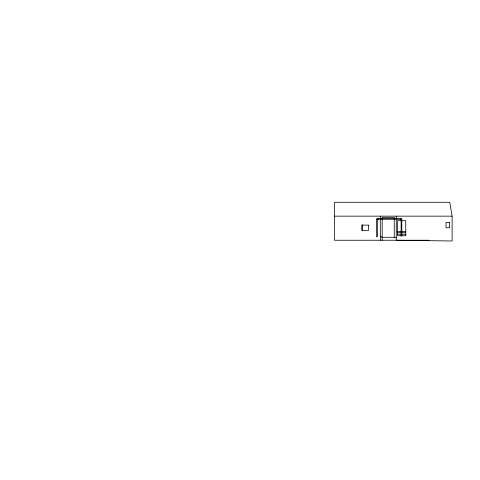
<?xml version="1.0" encoding="UTF-8"?>
<svg xmlns="http://www.w3.org/2000/svg" width="480" height="480" viewBox="0 0 480 480"><rect width="100%" height="100%" fill="white"/><g stroke="black" fill="none" stroke-linecap="round" stroke-linejoin="round"><path stroke-width="0.72" d="M429.06 240.24L334.53 240.252L334.53 202.278L449.754 202.278L452.118 216.15L452.118 240.99L396.264 240.252L396.264 216.15M334.53 216.15L452.118 216.15M376.758 219.27L401.802 219.27M396.978 231.564L405.75 231.558M397.626 232.68L405.75 232.68L405.84 235.758L397.626 235.758L397.626 220.674L405.75 220.674L405.75 232.68M397.626 234.222L405.792 234.222M382.062 237.306L396.264 237.306M380.328 236.214L382.188 237.306M401.124 219.27L401.124 235.926L401.802 235.926L401.802 218.646L376.758 218.646L376.758 236.91L377.25 236.91L377.25 219.27M400.488 218.646L400.488 219.27M394.26 237.306L394.26 217.332L382.188 217.332L382.188 240.252M380.328 216.15L380.328 240.252M378.18 218.646L378.18 219.27M362.472 224.784L362.472 230.742M449.586 222.402L446.04 222.402L446.04 227.79L449.586 227.79L449.586 222.402M368.412 225.114L361.77 225.114L361.77 230.46L368.412 230.46L368.412 225.114"/></g></svg>
